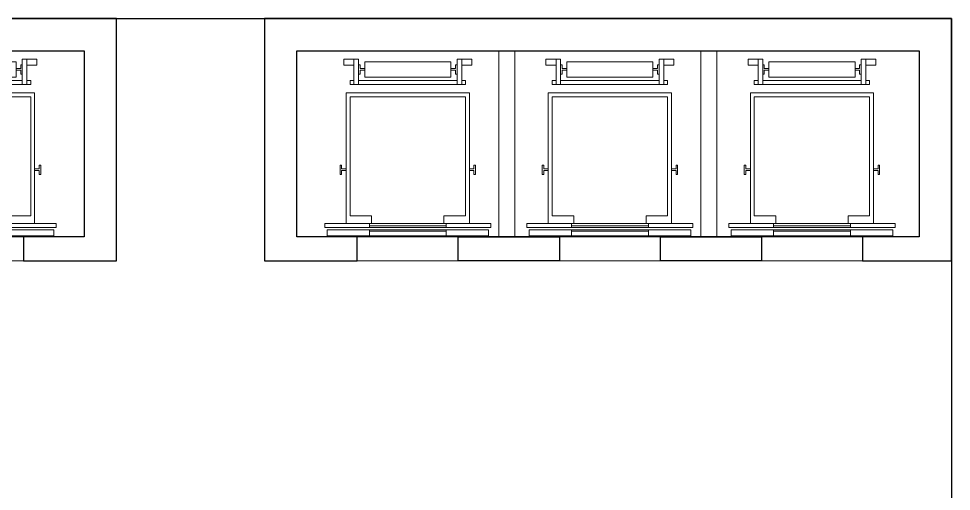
# Model space of a CAD drawing. Header units: millimetres. Extents: x -215 to 22895, y -215 to 14465.
# Drawn here: x 11340 to 22880, y 8597 to 14450 of the extents above; entities that cross this region are included whole.
import ezdxf

# ---------------------------------------------------------------- set-up
doc = ezdxf.new("R2010")
doc.units = ezdxf.units.MM
doc.linetypes.add('HIDDEN', pattern=[9.525, 6.35, -3.175])
doc.layers.get('0').update_dxf_attribs({"color": 231})
doc.layers.add('A-CONC', color=2, linetype='Continuous')
doc.layers.add('MDI-BAO-TM', color=3, linetype='HIDDEN')
doc.layers.add('A-LITE', color=9, linetype='Continuous', lineweight=9)
doc.layers.add('A-WALL', color=1, linetype='Continuous', lineweight=13)

# ---------------------------------------------------------------- blocks, each defined once
blk = doc.blocks.new('x_loithangmay')
for p, q in [((-160, 500), (-110, 500)), ((-130, -500), (-130, 500)), ((-80, 500), (0, 500)), ((-60, -500), (-60, 500)), ((-160, -500), (-110, -500)), ((-80, -500), (0, -500))]:
    blk.add_line(p, q)
at = {"flags": 128}
for points in [[(-110, -1080), (-160, -1080), (-160, 1080), (-110, 1080)], [(-80, 1050), (0, 1050), (0, -1050), (-80, -1050)], [(-850, 860), (-800, 860), (-800, 880), (-920, 880), (-920, 860), (-870, 860), (-870, 800), (-850, 800)], [(-2220, 830), (-2300, 830), (-2300, 700), (-2220, 700)], [(-1970, 750), (-2020, 750), (-2020, 700), (-1970, 700)], [(-1970, 640), (-2020, 640), (-2020, -640), (-1970, -640), (-1970, 640), (-2300, 640), (-2300, 700), (-1970, 700)], [(-2155, 620), (-2105, 620), (-2105, 640), (-2225, 640), (-2225, 620), (-2175, 620), (-2175, 560), (-2155, 560)], [(-2065, 560), (-2265, 560), (-2265, -560), (-2065, -560)], [(-2155, -620), (-2105, -620), (-2105, -640), (-2225, -640), (-2225, -620), (-2175, -620), (-2175, -560), (-2155, -560)], [(-1970, -700), (-2020, -700), (-2020, -750), (-1970, -750), (-1970, -700), (-2300, -700), (-2300, -640), (-1970, -640)], [(-2220, -700), (-2300, -700), (-2300, -830), (-2220, -830)], [(-850, -860), (-800, -860), (-800, -880), (-920, -880), (-920, -860), (-870, -860), (-870, -800), (-850, -800)]]:
    blk.add_lwpolyline(points, close=True, dxfattribs=at)
for points in [[(-160, -800), (-1860, -800), (-1860, 800), (-160, 800)], [(-160, -470), (-260, -470), (-260, -750), (-1810, -750), (-1810, 750), (-260, 750), (-260, 470), (-160, 470)]]:
    blk.add_lwpolyline(points, dxfattribs=at)
blk = doc.blocks.new('s1_thangmay_t2')
for p, q in [((93018, -20687), (91768, -20687)), ((95518, -20687), (94268, -20687)), ((93018, -20987), (91768, -20987)), ((95518, -20987), (94268, -20987))]:
    blk.add_line(p, q)
at = {"layer": 'A-CONC'}
blk.add_lwpolyline([(79438, -19237), (79438, -18387), (87138, -18387), (87138, -20687), (86388, -20687), (86388, -20987), (87538, -20987), (87538, -17987), (78318, -17987), (78318, -18287), (79038, -18287), (79038, -19237), (79438, -19237)], dxfattribs=at)
for points in [[(96768, -20687), (96768, -20987), (97868, -20987), (97868, -17987), (89368, -17987), (89368, -20987), (90518, -20987), (90518, -20687), (89768, -20687), (89768, -18387), (97468, -18387), (97468, -20687)], [(91768, -20987), (91768, -20687), (93018, -20687), (93018, -20987)], [(94268, -20987), (94268, -20687), (95518, -20687), (95518, -20987)]]:
    blk.add_lwpolyline(points, close=True, dxfattribs=at)
at = {"layer": 'A-LITE', "ltscale": 0.3}
for points in [[(86388, -20987), (86388, -20687), (85138, -20687), (85138, -20987)], [(90518, -20987), (90518, -20687), (91768, -20687), (91768, -20987)], [(93018, -20987), (93018, -20687), (94268, -20687), (94268, -20987)], [(95518, -20987), (95518, -20687), (96768, -20687), (96768, -20987)]]:
    blk.add_lwpolyline(points, close=True, dxfattribs=at)
at = {"layer": 'A-WALL'}
for points in [[(92268, -20687), (92268, -18387), (92468, -18387), (92468, -20687)], [(94768, -20687), (94768, -18387), (94968, -18387), (94968, -20687)]]:
    blk.add_lwpolyline(points, close=True, dxfattribs=at)
at = {"layer": 'A-LITE', "ltscale": 0.3, "zscale": 0.952168083658612}
for p, xscale, yscale, rotation in [((85763, -20677), 0.952168083658612, 0.952168083658612, 270), ((91143, -20677), -0.9521680836586125, 0.9521680836586125, 90), ((93643, -20677), -0.9521680836586125, 0.9521680836586125, 90), ((96143, -20677), -0.9521680836586125, 0.9521680836586125, 90)]:
    blk.add_blockref('x_loithangmay', p, dxfattribs=dict(at, xscale=xscale, yscale=yscale, rotation=rotation))

msp = doc.modelspace()

# ---------------------------------------------------------------- linework, layer by layer
at = {"layer": 'MDI-BAO-TM'}
msp.add_lwpolyline([(-200, 14450), (22880, 14450), (22880, -200), (14380, -200), (14380, 5450), (4050, 5450), (4050, 5950), (-200, 5950)], close=True, dxfattribs=at)

# ---------------------------------------------------------------- block references
msp.add_blockref('s1_thangmay_t2', (-74988, 32437))

doc.saveas('drawing.dxf')
